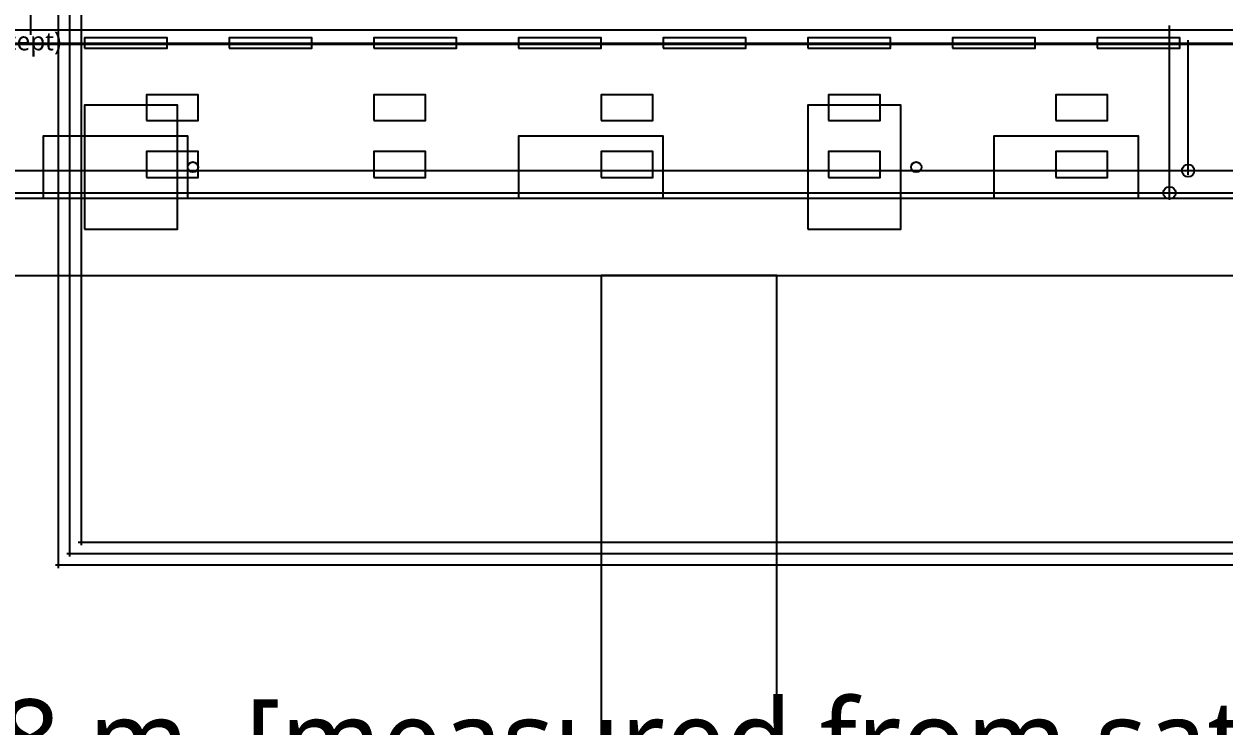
# Model space of a CAD drawing. Header units: metres. Extents: x -1640 to 1560, y -268 to 2338.
# Drawn here: x -44.8 to 71.3, y 1500.4 to 1568.3 of the extents above; entities that cross this region are included whole.
import ezdxf

# ---------------------------------------------------------------- set-up
doc = ezdxf.new("R2010")
doc.units = ezdxf.units.M
for name, color, linetype in [('1F_CDS', 5, 'Continuous'), ('1F_EHS_EXTINGUISHER_HYDRANT_CABINET_CONCEPT', 1, 'Continuous'), ('1F_SUPPORT', 4, 'Continuous'), ('2F_EHS_EXTINGUISHER_HYDRANT_CABINET_CONCEPT', 1, 'Continuous'), ('2F_SUPPORT', 4, 'Continuous'), ('3F_EHS_EXTINGUISHER_HYDRANT_CABINET_CONCEPT', 1, 'Continuous'), ('3F_SUPPORT', 4, 'Continuous'), ('4F_DCC', 3, 'Continuous'), ('4F_MAU', 2, 'Continuous'), ('4F_SUPPORT', 4, 'Continuous'), ('5F_CDS', 5, 'Continuous'), ('5F_EHS_EXTINGUISHER_HYDRANT_CABINET_CONCEPT', 1, 'Continuous'), ('5F_SUPPORT', 4, 'Continuous'), ('6F_EHS_EXTINGUISHER_HYDRANT_CABINET_CONCEPT', 1, 'Continuous'), ('6F_SUPPORT', 4, 'Continuous'), ('7F_EHS_EXTINGUISHER_HYDRANT_CABINET_CONCEPT', 1, 'Continuous'), ('7F_SUPPORT', 4, 'Continuous'), ('8F_DCC', 3, 'Continuous'), ('8F_MAU', 2, 'Continuous'), ('8F_SUPPORT', 4, 'Continuous'), ('AUX', 8, 'Continuous'), ('OUTLINE', 7, 'Continuous'), ('TEXT', 7, 'Continuous'), ('UTIL_CHEM_CONCEPT', 6, 'Continuous'), ('UTIL_CHW.R_CONCEPT', 2, 'Continuous'), ('UTIL_CHW.S_CONCEPT', 1, 'Continuous'), ('UTIL_EXH.ACID_CONCEPT', 4, 'Continuous'), ('UTIL_EXH.ACID_RISER', 4, 'Continuous'), ('UTIL_EXH.ALK_CONCEPT', 5, 'Continuous'), ('UTIL_EXH.ALK_RISER', 5, 'Continuous'), ('UTIL_TEXT', 7, 'Continuous'), ('UTIL_WW.AA_CONCEPT', 3, 'Continuous'), ('UTIL_WW.F_CONCEPT', 2, 'Continuous'), ('UTIL_WW.ORG_CONCEPT', 4, 'Continuous')]:
    doc.layers.add(name, color=color, linetype=linetype)
doc.styles.add('KO', font='malgun.ttf')

msp = doc.modelspace()

# ---------------------------------------------------------------- linework, layer by layer
at = {"layer": '1F_CDS'}
for points in [[(-33, 1559), (-28, 1559), (-28, 1561.5), (-33, 1561.5)], [(-11, 1559), (-6, 1559), (-6, 1561.5), (-11, 1561.5)], [(11, 1559), (16, 1559), (16, 1561.5), (11, 1561.5)], [(33, 1559), (38, 1559), (38, 1561.5), (33, 1561.5)], [(55, 1559), (60, 1559), (60, 1561.5), (55, 1561.5)], [(-33, 1553.5), (-28, 1553.5), (-28, 1556), (-33, 1556)], [(-11, 1553.5), (-6, 1553.5), (-6, 1556), (-11, 1556)], [(11, 1553.5), (16, 1553.5), (16, 1556), (11, 1556)], [(33, 1553.5), (38, 1553.5), (38, 1556), (33, 1556)], [(55, 1553.5), (60, 1553.5), (60, 1556), (55, 1556)]]:
    msp.add_lwpolyline(points, close=True, dxfattribs=at)
at = {"layer": '1F_EHS_EXTINGUISHER_HYDRANT_CABINET_CONCEPT'}
for centre in [(-28.5, 1554.5), (41.5, 1554.5)]:
    msp.add_circle(centre, 0.5, dxfattribs=at)
at = {"layer": '1F_SUPPORT'}
for points in [[(-39, 1548.5), (-30, 1548.5), (-30, 1560.5), (-39, 1560.5)], [(31, 1548.5), (40, 1548.5), (40, 1560.5), (31, 1560.5)]]:
    msp.add_lwpolyline(points, close=True, dxfattribs=at)
at = {"layer": '2F_EHS_EXTINGUISHER_HYDRANT_CABINET_CONCEPT'}
for centre in [(-28.5, 1554.5), (41.5, 1554.5)]:
    msp.add_circle(centre, 0.5, dxfattribs=at)
at = {"layer": '2F_SUPPORT'}
for points in [[(-39, 1548.5), (-30, 1548.5), (-30, 1560.5), (-39, 1560.5)], [(31, 1548.5), (40, 1548.5), (40, 1560.5), (31, 1560.5)]]:
    msp.add_lwpolyline(points, close=True, dxfattribs=at)
at = {"layer": '3F_EHS_EXTINGUISHER_HYDRANT_CABINET_CONCEPT'}
for centre in [(-28.5, 1554.5), (41.5, 1554.5)]:
    msp.add_circle(centre, 0.5, dxfattribs=at)
at = {"layer": '3F_SUPPORT'}
for points in [[(-39, 1548.5), (-30, 1548.5), (-30, 1560.5), (-39, 1560.5)], [(31, 1548.5), (40, 1548.5), (40, 1560.5), (31, 1560.5)]]:
    msp.add_lwpolyline(points, close=True, dxfattribs=at)
at = {"layer": '4F_DCC'}
for points in [[(-39, 1566), (-31, 1566), (-31, 1567), (-39, 1567)], [(-25, 1566), (-17, 1566), (-17, 1567), (-25, 1567)], [(-11, 1566), (-3, 1566), (-3, 1567), (-11, 1567)], [(3, 1566), (11, 1566), (11, 1567), (3, 1567)], [(17, 1566), (25, 1566), (25, 1567), (17, 1567)], [(31, 1566), (39, 1566), (39, 1567), (31, 1567)], [(45, 1566), (53, 1566), (53, 1567), (45, 1567)], [(59, 1566), (67, 1566), (67, 1567), (59, 1567)]]:
    msp.add_lwpolyline(points, close=True, dxfattribs=at)
at = {"layer": '4F_MAU'}
for points in [[(-43, 1551.5), (-29, 1551.5), (-29, 1557.5), (-43, 1557.5)], [(3, 1551.5), (17, 1551.5), (17, 1557.5), (3, 1557.5)], [(49, 1551.5), (63, 1551.5), (63, 1557.5), (49, 1557.5)]]:
    msp.add_lwpolyline(points, close=True, dxfattribs=at)
at = {"layer": '4F_SUPPORT'}
for points in [[(-39, 1548.5), (-30, 1548.5), (-30, 1560.5), (-39, 1560.5)], [(31, 1548.5), (40, 1548.5), (40, 1560.5), (31, 1560.5)]]:
    msp.add_lwpolyline(points, close=True, dxfattribs=at)
at = {"layer": '5F_CDS'}
for points in [[(-33, 1559), (-28, 1559), (-28, 1561.5), (-33, 1561.5)], [(-11, 1559), (-6, 1559), (-6, 1561.5), (-11, 1561.5)], [(11, 1559), (16, 1559), (16, 1561.5), (11, 1561.5)], [(33, 1559), (38, 1559), (38, 1561.5), (33, 1561.5)], [(55, 1559), (60, 1559), (60, 1561.5), (55, 1561.5)], [(-33, 1553.5), (-28, 1553.5), (-28, 1556), (-33, 1556)], [(-11, 1553.5), (-6, 1553.5), (-6, 1556), (-11, 1556)], [(11, 1553.5), (16, 1553.5), (16, 1556), (11, 1556)], [(33, 1553.5), (38, 1553.5), (38, 1556), (33, 1556)], [(55, 1553.5), (60, 1553.5), (60, 1556), (55, 1556)]]:
    msp.add_lwpolyline(points, close=True, dxfattribs=at)
at = {"layer": '5F_EHS_EXTINGUISHER_HYDRANT_CABINET_CONCEPT'}
for centre in [(-28.5, 1554.5), (41.5, 1554.5)]:
    msp.add_circle(centre, 0.5, dxfattribs=at)
at = {"layer": '5F_SUPPORT'}
for points in [[(-39, 1548.5), (-30, 1548.5), (-30, 1560.5), (-39, 1560.5)], [(31, 1548.5), (40, 1548.5), (40, 1560.5), (31, 1560.5)]]:
    msp.add_lwpolyline(points, close=True, dxfattribs=at)
at = {"layer": '6F_EHS_EXTINGUISHER_HYDRANT_CABINET_CONCEPT'}
for centre in [(-28.5, 1554.5), (41.5, 1554.5)]:
    msp.add_circle(centre, 0.5, dxfattribs=at)
at = {"layer": '6F_SUPPORT'}
for points in [[(-39, 1548.5), (-30, 1548.5), (-30, 1560.5), (-39, 1560.5)], [(31, 1548.5), (40, 1548.5), (40, 1560.5), (31, 1560.5)]]:
    msp.add_lwpolyline(points, close=True, dxfattribs=at)
at = {"layer": '7F_EHS_EXTINGUISHER_HYDRANT_CABINET_CONCEPT'}
for centre in [(-28.5, 1554.5), (41.5, 1554.5)]:
    msp.add_circle(centre, 0.5, dxfattribs=at)
at = {"layer": '7F_SUPPORT'}
for points in [[(-39, 1548.5), (-30, 1548.5), (-30, 1560.5), (-39, 1560.5)], [(31, 1548.5), (40, 1548.5), (40, 1560.5), (31, 1560.5)]]:
    msp.add_lwpolyline(points, close=True, dxfattribs=at)
at = {"layer": '8F_DCC'}
for points in [[(-39, 1566), (-31, 1566), (-31, 1567), (-39, 1567)], [(-25, 1566), (-17, 1566), (-17, 1567), (-25, 1567)], [(-11, 1566), (-3, 1566), (-3, 1567), (-11, 1567)], [(3, 1566), (11, 1566), (11, 1567), (3, 1567)], [(17, 1566), (25, 1566), (25, 1567), (17, 1567)], [(31, 1566), (39, 1566), (39, 1567), (31, 1567)], [(45, 1566), (53, 1566), (53, 1567), (45, 1567)], [(59, 1566), (67, 1566), (67, 1567), (59, 1567)]]:
    msp.add_lwpolyline(points, close=True, dxfattribs=at)
at = {"layer": '8F_MAU'}
for points in [[(-43, 1551.5), (-29, 1551.5), (-29, 1557.5), (-43, 1557.5)], [(3, 1551.5), (17, 1551.5), (17, 1557.5), (3, 1557.5)], [(49, 1551.5), (63, 1551.5), (63, 1557.5), (49, 1557.5)]]:
    msp.add_lwpolyline(points, close=True, dxfattribs=at)
at = {"layer": '8F_SUPPORT'}
for points in [[(-39, 1548.5), (-30, 1548.5), (-30, 1560.5), (-39, 1560.5)], [(31, 1548.5), (40, 1548.5), (40, 1560.5), (31, 1560.5)]]:
    msp.add_lwpolyline(points, close=True, dxfattribs=at)
at = {"layer": 'AUX'}
msp.add_lwpolyline([(11, 1489), (28, 1489), (28, 1544), (11, 1544)], close=True, dxfattribs=at)
at = {"layer": 'OUTLINE'}
msp.add_lwpolyline([(-309, 1544), (243, 1544), (243, 1748), (-309, 1748)], close=True, dxfattribs=at)
at = {"layer": 'UTIL_CHEM_CONCEPT'}
msp.add_line((-275.3, 1551.5), (188.3, 1551.5), dxfattribs=at)
msp.add_line((-275.3, 1551.5), (188.3, 1551.5), dxfattribs=at)
at = {"layer": 'UTIL_CHW.R_CONCEPT'}
for p, q in [((-44.2, 1567.3), (-44.2, 1727.3)), ((-44.2, 1567.3), (-44.2, 1727.3)), ((-278.2, 1567.8), (189.8, 1567.8)), ((-278.2, 1567.8), (189.8, 1567.8))]:
    msp.add_line(p, q, dxfattribs=at)
at = {"layer": 'UTIL_CHW.S_CONCEPT'}
msp.add_line((-279.5, 1566.5), (188.5, 1566.5), dxfattribs=at)
msp.add_line((-279.5, 1566.5), (188.5, 1566.5), dxfattribs=at)
at = {"layer": 'UTIL_EXH.ACID_CONCEPT'}
for p, q in [((-281.4, 1567.8), (190.4, 1567.8)), ((-281.4, 1567.8), (190.4, 1567.8)), ((66, 1551.6), (66, 1568.2)), ((66, 1551.6), (66, 1568.2)), ((-269.55, 1552), (197.55, 1552))]:
    msp.add_line(p, q, dxfattribs=at)
at = {"layer": 'UTIL_EXH.ACID_RISER'}
msp.add_circle((66, 1552), 0.6, dxfattribs=at)
at = {"layer": 'UTIL_EXH.ALK_CONCEPT'}
for p, q in [((67.8, 1553.76), (67.8, 1566.8)), ((67.8, 1553.76), (67.8, 1566.8)), ((-281.4, 1566.4), (190.4, 1566.4)), ((-281.4, 1566.4), (190.4, 1566.4)), ((-269.55, 1554.16), (197.55, 1554.16))]:
    msp.add_line(p, q, dxfattribs=at)
at = {"layer": 'UTIL_EXH.ALK_RISER'}
msp.add_circle((67.8, 1554.16), 0.6, dxfattribs=at)
at = {"layer": 'UTIL_WW.AA_CONCEPT'}
for p, q in [((-40.4, 1516.8), (-40.4, 1574.4)), ((-40.7, 1517.1), (479.4, 1517.1))]:
    msp.add_line(p, q, dxfattribs=at)
at = {"layer": 'UTIL_WW.F_CONCEPT'}
for p, q in [((-41.5, 1515.7), (-41.5, 1573.3)), ((-41.8, 1516), (478.3, 1516))]:
    msp.add_line(p, q, dxfattribs=at)
at = {"layer": 'UTIL_WW.ORG_CONCEPT'}
for p, q in [((-39.3, 1517.9), (-39.3, 1575.5)), ((-39.6, 1518.2), (480.5, 1518.2))]:
    msp.add_line(p, q, dxfattribs=at)

# ---------------------------------------------------------------- texts
at = {"layer": 'TEXT', "style": 'KO'}
msp.add_text('P3 FAB  main body 623 m (incl. end block 651 m) x 208 m  [measured from satellite imagery]', height=8, dxfattribs=at).set_placement((-306, 1495))
at = {"layer": 'UTIL_TEXT', "style": 'KO'}
msp.add_text('P2 rooftop RCS (regenerative catalytic system — process-gas abatement, named in the sustainability report; location is concept)', height=1.8, dxfattribs=at).set_placement((-181.5, 1565.8))

doc.saveas('drawing.dxf')
